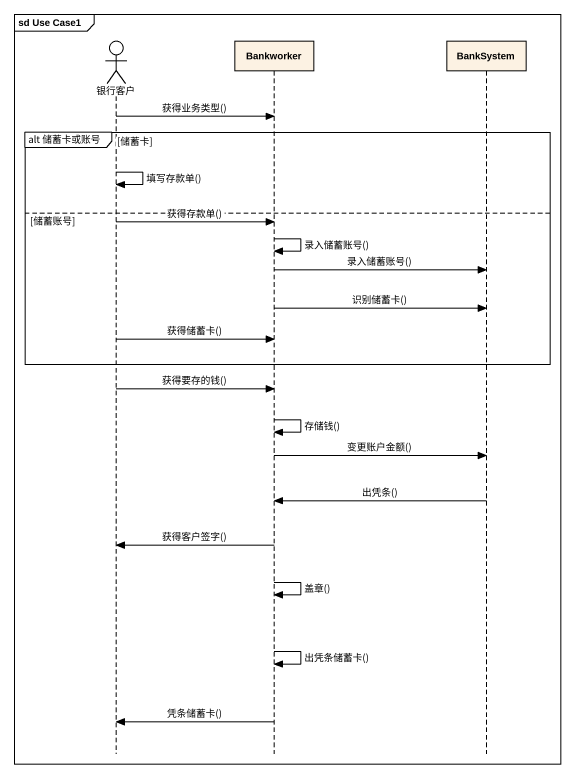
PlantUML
@startuml
mainframe sd Use Case1
hide footbox
actor 银行客户
participant Bankworker
participant BankSystem

银行客户 -> Bankworker : 获得业务类型()
group alt 储蓄卡或账号 [储蓄卡]
  银行客户 -> 银行客户 : 填写存款单()
else 储蓄账号
  银行客户 -> Bankworker : 获得存款单()
  Bankworker -> Bankworker : 录入储蓄账号()
  Bankworker -> BankSystem : 录入储蓄账号()
  Bankworker -> BankSystem : 识别储蓄卡()
  银行客户 -> Bankworker : 获得储蓄卡()
end
银行客户 -> Bankworker : 获得要存的钱()
Bankworker -> Bankworker : 存储钱()
Bankworker -> BankSystem : 变更账户金额()
BankSystem -> Bankworker : 出凭条()
Bankworker -> 银行客户 : 获得客户签字()
Bankworker -> Bankworker : 盖章()
Bankworker -> Bankworker : 出凭条储蓄卡()
Bankworker -> 银行客户 : 凭条储蓄卡()
@enduml
